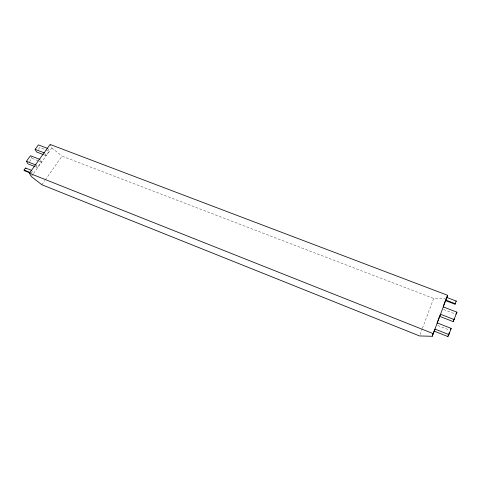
<?xml version="1.0" encoding="UTF-8"?>
<svg xmlns="http://www.w3.org/2000/svg" width="481" height="481" viewBox="0 0 481 481"><rect width="100%" height="100%" fill="white"/><g stroke="black" fill="none" stroke-linecap="round" stroke-linejoin="round"><path stroke-width="0.36" stroke-dasharray="2.4 1.8" d="M420.057 334.554L422.156 328.998M422.414 328.307L433.676 298.448L445.556 298.136M41.871 184.746L44.865 180.483M45.298 179.876L61.995 156.139L433.676 298.448M31.74 175.932L33.045 174.104M33.484 173.497L51.81 147.895L50.108 144.456M31.097 173.328L32.57 171.278M35.353 166.763L37.386 167.562L41.36 162.013L40.332 160.083M43.939 154.804L45.966 155.585L49.17 151.112L48.184 149.152M29.485 161.628L31.884 158.321L30.826 156.385M38.528 149.164L39.737 147.499L45.124 149.561M45.803 149.819L49.17 151.112M443.662 309.536L455.164 313.973M31.884 158.321L38.654 160.955M39.328 161.219L41.36 162.013M437.788 325.517L449.392 330.08M51.81 147.895L61.995 156.139M35.991 165.013L37.386 167.562M44.961 153.643L45.966 155.585"/><path stroke-width="0.72" d="M437.415 322.985L451.16 328.379L448.929 334.602L435.143 329.154L434.163 331.12L447.853 336.544L449.332 332.413M439.61 316.336L453.192 321.621L454.154 318.933M453.192 321.621L456.95 312.175L443.326 306.932M446.789 297.462L445.568 300.613L455.02 304.22L456.241 301.058L446.789 297.462L446.536 297.986M432.233 336.285L447.655 295.31L50.108 144.456L29.407 173.244L31.301 176.545L41.871 184.746L419.534 335.942L432.233 336.285L434.024 331.427M437.091 323.1L439.652 316.161M443.229 306.445L445.532 300.198M446.572 297.553L447.655 295.31M439.862 315.825L440.614 314.291L454.292 319.6M455.97 301.575L456.241 301.058M455.02 304.22L455.285 303.703L445.827 300.09M455.838 314.231L456.95 312.175M450.432 329.689L451.16 328.379M447.853 336.544L448.929 334.602M29.762 172.799L24.411 170.677L24.05 170.052L25.529 168.013L31.548 170.394M34.674 166.498L27.892 163.829L26.443 161.273L30.471 155.742L39.989 159.445M43.26 154.545L36.514 151.942L35.131 149.344L38.378 144.883L47.853 148.503M35.131 149.344L44.625 152.994M26.443 161.273L35.991 165.013M24.05 170.052L30.075 172.445M29.407 173.244L433.507 333.748M25.529 168.013L25.89 168.639"/></g></svg>
